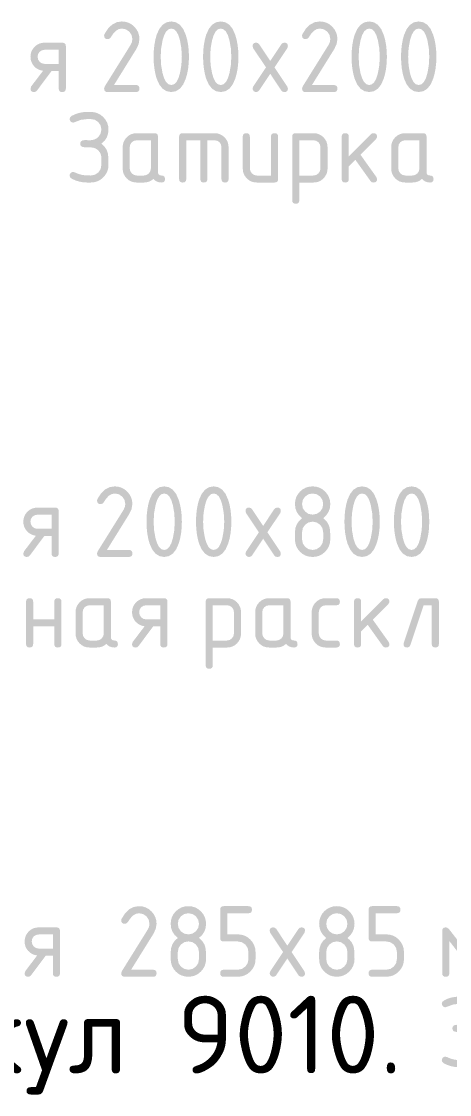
# Model space of a CAD drawing. Header units: millimetres. Extents: x -546 to 1681, y -650 to 1730.
# Drawn here: x 1055.04 to 1073.4, y 367.07 to 413.09 of the extents above; entities that cross this region are included whole.
import ezdxf

# ---------------------------------------------------------------- set-up
doc = ezdxf.new("R2010")
doc.units = ezdxf.units.MM

msp = doc.modelspace()

# ---------------------------------------------------------------- hatches: boundary and pattern name
h = msp.add_hatch(color=7)
h.dxf.hatch_style = 2
h.paths.add_polyline_path([(1059.345, 413.095), (1059.495, 413.081), (1059.635, 413.04), (1059.763, 412.972), (1059.878, 412.875), (1059.975, 412.758), (1060.046, 412.63), (1060.088, 412.489), (1060.102, 412.337), (1060.067, 412.12), (1059.962, 411.901), (1059.01, 410.368), (1059.95, 410.368), (1060.017, 410.359), (1060.064, 410.33), (1060.093, 410.283), (1060.102, 410.216), (1060.093, 410.15), (1060.064, 410.104), (1060.017, 410.077), (1059.95, 410.068), (1058.739, 410.068), (1058.672, 410.077), (1058.625, 410.104), (1058.596, 410.15), (1058.587, 410.216), (1058.612, 410.305), (1059.722, 412.087), (1059.779, 412.21), (1059.798, 412.337), (1059.765, 412.512), (1059.666, 412.659), (1059.52, 412.758), (1059.345, 412.79), (1059.217, 412.766), (1059.096, 412.695), (1058.981, 412.576), (1058.87, 412.409), (1058.816, 412.356), (1058.739, 412.337), (1058.672, 412.346), (1058.625, 412.375), (1058.596, 412.423), (1058.587, 412.489), (1058.599, 412.548), (1058.753, 412.787), (1058.927, 412.958), (1059.124, 413.061)])
h = msp.add_hatch(color=7)
h.paths.add_polyline_path([(1061.92, 411.579), (1061.9, 411.946), (1061.839, 412.29), (1061.771, 412.51), (1061.686, 412.666), (1061.585, 412.759), (1061.467, 412.79), (1061.35, 412.759), (1061.248, 412.665), (1061.163, 412.508), (1061.094, 412.286), (1061.033, 411.941), (1061.013, 411.579), (1061.033, 411.216), (1061.094, 410.872), (1061.162, 410.652), (1061.247, 410.495), (1061.348, 410.4), (1061.467, 410.368), (1061.585, 410.4), (1061.686, 410.495), (1061.771, 410.652), (1061.839, 410.872), (1061.9, 411.216)])
h.paths.add_polyline_path([(1062.225, 411.579), (1062.216, 411.318), (1062.19, 411.075), (1062.148, 410.85), (1062.089, 410.643), (1061.978, 410.391), (1061.837, 410.211), (1061.666, 410.104), (1061.467, 410.068), (1061.266, 410.104), (1061.095, 410.211), (1060.953, 410.391), (1060.84, 410.643), (1060.784, 410.85), (1060.743, 411.075), (1060.717, 411.318), (1060.709, 411.579), (1060.717, 411.843), (1060.743, 412.087), (1060.784, 412.313), (1060.84, 412.519), (1060.953, 412.772), (1061.095, 412.951), (1061.266, 413.059), (1061.467, 413.095), (1061.666, 413.059), (1061.837, 412.951), (1061.978, 412.772), (1062.089, 412.519), (1062.148, 412.311), (1062.19, 412.086), (1062.216, 411.842)])
h = msp.add_hatch(color=7)
h.paths.add_polyline_path([(1064.042, 411.579), (1064.022, 411.946), (1063.961, 412.29), (1063.893, 412.51), (1063.808, 412.666), (1063.707, 412.759), (1063.589, 412.79), (1063.472, 412.759), (1063.371, 412.665), (1063.285, 412.508), (1063.216, 412.286), (1063.155, 411.941), (1063.136, 411.579), (1063.155, 411.216), (1063.216, 410.872), (1063.284, 410.652), (1063.369, 410.495), (1063.47, 410.4), (1063.589, 410.368), (1063.707, 410.4), (1063.808, 410.495), (1063.893, 410.652), (1063.961, 410.872), (1064.022, 411.216)])
h.paths.add_polyline_path([(1064.347, 411.579), (1064.338, 411.318), (1064.312, 411.075), (1064.27, 410.85), (1064.211, 410.643), (1064.1, 410.391), (1063.959, 410.211), (1063.788, 410.104), (1063.589, 410.068), (1063.388, 410.104), (1063.217, 410.211), (1063.075, 410.391), (1062.962, 410.643), (1062.906, 410.85), (1062.865, 411.075), (1062.839, 411.318), (1062.831, 411.579), (1062.839, 411.843), (1062.865, 412.087), (1062.906, 412.313), (1062.962, 412.519), (1063.075, 412.772), (1063.217, 412.951), (1063.388, 413.059), (1063.589, 413.095), (1063.788, 413.059), (1063.959, 412.951), (1064.1, 412.772), (1064.211, 412.519), (1064.27, 412.311), (1064.312, 412.086), (1064.338, 411.842)])
h = msp.add_hatch(color=7)
h.dxf.hatch_style = 2
h.paths.add_polyline_path([(1067.833, 413.095), (1067.983, 413.081), (1068.123, 413.04), (1068.251, 412.972), (1068.366, 412.875), (1068.464, 412.758), (1068.534, 412.63), (1068.576, 412.489), (1068.591, 412.337), (1068.556, 412.12), (1068.451, 411.901), (1067.498, 410.368), (1068.438, 410.368), (1068.505, 410.359), (1068.553, 410.33), (1068.581, 410.283), (1068.591, 410.216), (1068.581, 410.15), (1068.553, 410.104), (1068.505, 410.077), (1068.438, 410.068), (1067.228, 410.068), (1067.161, 410.077), (1067.113, 410.104), (1067.084, 410.15), (1067.075, 410.216), (1067.1, 410.305), (1068.21, 412.087), (1068.267, 412.21), (1068.286, 412.337), (1068.254, 412.512), (1068.155, 412.659), (1068.008, 412.758), (1067.833, 412.79), (1067.706, 412.766), (1067.585, 412.695), (1067.469, 412.576), (1067.359, 412.409), (1067.304, 412.356), (1067.228, 412.337), (1067.161, 412.346), (1067.113, 412.375), (1067.084, 412.423), (1067.075, 412.489), (1067.088, 412.548), (1067.241, 412.787), (1067.416, 412.958), (1067.613, 413.061)])
h = msp.add_hatch(color=7)
h.paths.add_polyline_path([(1070.408, 411.579), (1070.388, 411.946), (1070.327, 412.29), (1070.259, 412.51), (1070.174, 412.666), (1070.073, 412.759), (1069.955, 412.79), (1069.838, 412.759), (1069.737, 412.665), (1069.651, 412.508), (1069.582, 412.286), (1069.521, 411.941), (1069.502, 411.579), (1069.521, 411.216), (1069.582, 410.872), (1069.651, 410.652), (1069.735, 410.495), (1069.837, 410.4), (1069.955, 410.368), (1070.073, 410.4), (1070.174, 410.495), (1070.259, 410.652), (1070.327, 410.872), (1070.388, 411.216)])
h.paths.add_polyline_path([(1070.713, 411.579), (1070.704, 411.318), (1070.678, 411.075), (1070.636, 410.85), (1070.577, 410.643), (1070.466, 410.391), (1070.325, 410.211), (1070.154, 410.104), (1069.955, 410.068), (1069.754, 410.104), (1069.583, 410.211), (1069.441, 410.391), (1069.328, 410.643), (1069.272, 410.85), (1069.231, 411.075), (1069.206, 411.318), (1069.197, 411.579), (1069.206, 411.843), (1069.231, 412.087), (1069.272, 412.313), (1069.328, 412.519), (1069.441, 412.772), (1069.583, 412.951), (1069.754, 413.059), (1069.955, 413.095), (1070.154, 413.059), (1070.325, 412.951), (1070.466, 412.772), (1070.577, 412.519), (1070.636, 412.311), (1070.678, 412.086), (1070.704, 411.842)])
h = msp.add_hatch(color=7)
h.paths.add_polyline_path([(1072.53, 411.579), (1072.51, 411.946), (1072.45, 412.29), (1072.381, 412.51), (1072.296, 412.666), (1072.195, 412.759), (1072.077, 412.79), (1071.96, 412.759), (1071.859, 412.665), (1071.773, 412.508), (1071.704, 412.286), (1071.643, 411.941), (1071.624, 411.579), (1071.643, 411.216), (1071.704, 410.872), (1071.773, 410.652), (1071.857, 410.495), (1071.959, 410.4), (1072.077, 410.368), (1072.195, 410.4), (1072.296, 410.495), (1072.381, 410.652), (1072.45, 410.872), (1072.51, 411.216)])
h.paths.add_polyline_path([(1072.835, 411.579), (1072.826, 411.318), (1072.8, 411.075), (1072.758, 410.85), (1072.699, 410.643), (1072.588, 410.391), (1072.447, 410.211), (1072.276, 410.104), (1072.077, 410.068), (1071.876, 410.104), (1071.705, 410.211), (1071.563, 410.391), (1071.45, 410.643), (1071.394, 410.85), (1071.353, 411.075), (1071.328, 411.318), (1071.319, 411.579), (1071.328, 411.843), (1071.353, 412.087), (1071.394, 412.313), (1071.45, 412.519), (1071.563, 412.772), (1071.705, 412.951), (1071.876, 413.059), (1072.077, 413.095), (1072.276, 413.059), (1072.447, 412.951), (1072.588, 412.772), (1072.699, 412.519), (1072.758, 412.311), (1072.8, 412.086), (1072.826, 411.842)])
h = msp.add_hatch(color=7)
h.paths.add_polyline_path([(1055.968, 410.978), (1055.857, 411.002), (1055.756, 411.043), (1055.664, 411.101), (1055.582, 411.177), (1055.516, 411.266), (1055.468, 411.362), (1055.439, 411.467), (1055.43, 411.579), (1055.441, 411.702), (1055.474, 411.814), (1055.53, 411.917), (1055.608, 412.011), (1055.699, 412.086), (1055.801, 412.141), (1055.913, 412.174), (1056.036, 412.185), (1056.793, 412.185), (1056.86, 412.175), (1056.907, 412.147), (1056.936, 412.101), (1056.946, 412.036), (1056.946, 410.216), (1056.936, 410.15), (1056.907, 410.104), (1056.86, 410.077), (1056.793, 410.068), (1056.726, 410.077), (1056.679, 410.104), (1056.65, 410.15), (1056.641, 410.216), (1056.641, 410.974), (1056.336, 410.974), (1055.705, 410.127), (1055.65, 410.082), (1055.582, 410.068), (1055.516, 410.077), (1055.468, 410.104), (1055.439, 410.15), (1055.43, 410.216), (1055.46, 410.309)])
h.paths.add_polyline_path([(1055.735, 411.579), (1055.757, 411.463), (1055.824, 411.363), (1055.922, 411.297), (1056.036, 411.275), (1056.641, 411.275), (1056.641, 411.88), (1056.036, 411.88), (1055.918, 411.858), (1055.819, 411.795), (1055.756, 411.697)])
h = msp.add_hatch(color=7)
h.dxf.hatch_style = 2
h.paths.add_polyline_path([(1065.893, 411.126), (1066.443, 410.301), (1066.469, 410.216), (1066.459, 410.15), (1066.431, 410.104), (1066.383, 410.077), (1066.316, 410.068), (1066.243, 410.084), (1066.189, 410.131), (1065.711, 410.851), (1065.232, 410.131), (1065.178, 410.084), (1065.105, 410.068), (1065.048, 410.078), (1065, 410.11), (1064.965, 410.16), (1064.953, 410.216), (1064.978, 410.301), (1065.529, 411.126), (1064.978, 411.948), (1064.953, 412.036), (1064.962, 412.101), (1064.991, 412.147), (1065.039, 412.175), (1065.105, 412.185), (1065.178, 412.169), (1065.232, 412.121), (1065.711, 411.401), (1066.189, 412.121), (1066.243, 412.169), (1066.316, 412.185), (1066.383, 412.176), (1066.431, 412.149), (1066.459, 412.103), (1066.469, 412.036), (1066.443, 411.948)])
h = msp.add_hatch(color=7)
h.dxf.hatch_style = 2
h.paths.add_polyline_path([(1057.865, 408.909), (1057.598, 408.877), (1057.328, 408.778), (1057.26, 408.757), (1057.202, 408.769), (1057.154, 408.803), (1057.12, 408.855), (1057.107, 408.909), (1057.13, 408.987), (1057.197, 409.045), (1057.348, 409.119), (1057.51, 409.172), (1057.683, 409.204), (1057.865, 409.214), (1058.017, 409.214), (1058.168, 409.201), (1058.306, 409.16), (1058.434, 409.091), (1058.551, 408.994), (1058.649, 408.877), (1058.719, 408.749), (1058.761, 408.609), (1058.775, 408.456), (1058.756, 408.278), (1058.699, 408.117), (1058.604, 407.975), (1058.47, 407.851), (1058.569, 407.764), (1058.648, 407.667), (1058.707, 407.561), (1058.746, 407.445), (1058.757, 407.368), (1058.767, 407.258), (1058.773, 407.116), (1058.775, 406.941), (1058.761, 406.791), (1058.719, 406.652), (1058.649, 406.524), (1058.551, 406.407), (1058.434, 406.311), (1058.306, 406.242), (1058.168, 406.201), (1058.017, 406.187), (1057.865, 406.187), (1057.685, 406.198), (1057.514, 406.229), (1057.351, 406.28), (1057.197, 406.353), (1057.13, 406.412), (1057.107, 406.488), (1057.12, 406.548), (1057.154, 406.598), (1057.202, 406.63), (1057.26, 406.64), (1057.328, 406.623), (1057.503, 406.55), (1057.662, 406.509), (1057.808, 406.494), (1058.017, 406.488), (1058.193, 406.522), (1058.339, 406.619), (1058.438, 406.766), (1058.47, 406.941), (1058.47, 407.246), (1058.455, 407.363), (1058.411, 407.47), (1058.333, 407.57), (1058.231, 407.642), (1058.106, 407.685), (1057.958, 407.699), (1057.865, 407.699), (1057.78, 407.699), (1057.673, 407.709), (1057.607, 407.741), (1057.573, 407.791), (1057.56, 407.851), (1057.573, 407.911), (1057.607, 407.961), (1057.67, 407.996), (1057.772, 408.008), (1057.861, 408.004), (1057.963, 407.999), (1058.076, 408.008), (1058.176, 408.034), (1058.262, 408.076), (1058.335, 408.135), (1058.436, 408.283), (1058.47, 408.456), (1058.438, 408.632), (1058.339, 408.778), (1058.191, 408.877), (1058.017, 408.909)])
h = msp.add_hatch(color=7)
h.paths.add_polyline_path([(1060.593, 407.999), (1059.987, 407.999), (1059.87, 407.977), (1059.771, 407.914), (1059.708, 407.816), (1059.686, 407.699), (1059.686, 406.793), (1059.709, 406.677), (1059.776, 406.577), (1059.873, 406.51), (1059.987, 406.488), (1060.292, 406.488), (1060.407, 406.51), (1060.503, 406.577), (1060.57, 406.675), (1060.593, 406.793)])
h.paths.add_polyline_path([(1061.198, 406.336), (1061.188, 406.269), (1061.16, 406.223), (1061.114, 406.196), (1061.05, 406.187), (1060.947, 406.197), (1060.855, 406.226), (1060.774, 406.275), (1060.702, 406.344), (1060.613, 406.275), (1060.514, 406.226), (1060.408, 406.197), (1060.292, 406.187), (1059.987, 406.187), (1059.865, 406.198), (1059.753, 406.23), (1059.651, 406.284), (1059.56, 406.361), (1059.482, 406.454), (1059.426, 406.556), (1059.393, 406.669), (1059.382, 406.793), (1059.382, 407.699), (1059.393, 407.821), (1059.426, 407.934), (1059.482, 408.037), (1059.56, 408.13), (1059.651, 408.206), (1059.753, 408.26), (1059.865, 408.293), (1059.987, 408.304), (1060.745, 408.304), (1060.812, 408.295), (1060.859, 408.267), (1060.888, 408.22), (1060.897, 408.156), (1060.897, 406.64), (1060.907, 406.574), (1060.935, 406.526), (1060.983, 406.497), (1061.05, 406.488), (1061.114, 406.478), (1061.16, 406.45), (1061.188, 406.402)])
h = msp.add_hatch(color=7)
h.dxf.hatch_style = 2
h.paths.add_polyline_path([(1061.957, 408.304), (1063.32, 408.304), (1063.441, 408.293), (1063.552, 408.26), (1063.654, 408.206), (1063.747, 408.13), (1063.825, 408.037), (1063.88, 407.934), (1063.914, 407.821), (1063.925, 407.699), (1063.925, 406.336), (1063.916, 406.269), (1063.887, 406.223), (1063.839, 406.196), (1063.772, 406.187), (1063.706, 406.196), (1063.658, 406.223), (1063.63, 406.269), (1063.62, 406.336), (1063.62, 407.699), (1063.598, 407.816), (1063.535, 407.914), (1063.437, 407.979), (1063.32, 407.999), (1063.015, 407.999), (1063.015, 406.336), (1063.005, 406.269), (1062.977, 406.223), (1062.929, 406.196), (1062.862, 406.187), (1062.798, 406.196), (1062.752, 406.223), (1062.724, 406.269), (1062.714, 406.336), (1062.714, 407.999), (1062.109, 407.999), (1062.109, 406.336), (1062.099, 406.269), (1062.071, 406.223), (1062.023, 406.196), (1061.957, 406.187), (1061.89, 406.196), (1061.842, 406.223), (1061.814, 406.269), (1061.804, 406.336), (1061.804, 408.156), (1061.814, 408.22), (1061.842, 408.267), (1061.89, 408.295)])
h = msp.add_hatch(color=7)
h.dxf.hatch_style = 2
h.paths.add_polyline_path([(1066.047, 408.156), (1066.047, 406.336), (1066.038, 406.269), (1066.009, 406.223), (1065.961, 406.196), (1065.895, 406.187), (1065.137, 406.187), (1065.015, 406.198), (1064.902, 406.23), (1064.801, 406.284), (1064.709, 406.361), (1064.632, 406.454), (1064.576, 406.556), (1064.543, 406.669), (1064.531, 406.793), (1064.531, 408.156), (1064.541, 408.22), (1064.57, 408.267), (1064.617, 408.295), (1064.684, 408.304), (1064.751, 408.295), (1064.798, 408.267), (1064.827, 408.22), (1064.836, 408.156), (1064.836, 406.793), (1064.859, 406.677), (1064.926, 406.577), (1065.023, 406.51), (1065.137, 406.488), (1065.742, 406.488), (1065.742, 408.156), (1065.752, 408.22), (1065.78, 408.267), (1065.828, 408.295), (1065.895, 408.304), (1065.961, 408.295), (1066.009, 408.267), (1066.038, 408.22)])
h = msp.add_hatch(color=7)
h.paths.add_polyline_path([(1066.653, 408.156), (1066.663, 408.22), (1066.691, 408.267), (1066.739, 408.295), (1066.806, 408.304), (1067.563, 408.304), (1067.686, 408.293), (1067.798, 408.26), (1067.9, 408.206), (1067.991, 408.13), (1068.069, 408.037), (1068.124, 407.934), (1068.158, 407.821), (1068.169, 407.699), (1068.169, 406.793), (1068.158, 406.67), (1068.124, 406.558), (1068.069, 406.455), (1067.991, 406.361), (1067.9, 406.284), (1067.798, 406.23), (1067.686, 406.198), (1067.563, 406.187), (1066.958, 406.187), (1066.958, 405.426), (1066.948, 405.361), (1066.92, 405.315), (1066.872, 405.287), (1066.806, 405.277), (1066.739, 405.287), (1066.691, 405.315), (1066.663, 405.361), (1066.653, 405.426)])
h.paths.add_polyline_path([(1066.958, 407.999), (1066.958, 406.488), (1067.563, 406.488), (1067.679, 406.51), (1067.775, 406.577), (1067.842, 406.675), (1067.864, 406.793), (1067.864, 407.699), (1067.842, 407.816), (1067.779, 407.914), (1067.681, 407.979), (1067.563, 407.999)])
h = msp.add_hatch(color=7)
h.dxf.hatch_style = 2
h.paths.add_polyline_path([(1069.08, 407.309), (1070.032, 408.262), (1070.079, 408.294), (1070.138, 408.304), (1070.205, 408.295), (1070.253, 408.267), (1070.281, 408.22), (1070.291, 408.156), (1070.279, 408.098), (1070.244, 408.05), (1069.579, 407.381), (1070.261, 406.424), (1070.291, 406.336), (1070.281, 406.269), (1070.253, 406.223), (1070.205, 406.196), (1070.138, 406.187), (1070.065, 406.203), (1070.011, 406.251), (1069.359, 407.165), (1069.08, 406.882), (1069.08, 406.336), (1069.07, 406.269), (1069.042, 406.223), (1068.994, 406.196), (1068.928, 406.187), (1068.861, 406.196), (1068.813, 406.223), (1068.784, 406.269), (1068.775, 406.336), (1068.775, 408.156), (1068.784, 408.22), (1068.813, 408.267), (1068.861, 408.295), (1068.928, 408.304), (1068.994, 408.295), (1069.042, 408.267), (1069.07, 408.22), (1069.08, 408.156)])
h = msp.add_hatch(color=7)
h.paths.add_polyline_path([(1072.108, 407.999), (1071.502, 407.999), (1071.385, 407.977), (1071.286, 407.914), (1071.223, 407.816), (1071.202, 407.699), (1071.202, 406.793), (1071.224, 406.677), (1071.291, 406.577), (1071.389, 406.51), (1071.502, 406.488), (1071.807, 406.488), (1071.922, 406.51), (1072.018, 406.577), (1072.085, 406.675), (1072.108, 406.793)])
h.paths.add_polyline_path([(1072.713, 406.336), (1072.703, 406.269), (1072.675, 406.223), (1072.629, 406.196), (1072.565, 406.187), (1072.462, 406.197), (1072.371, 406.226), (1072.289, 406.275), (1072.217, 406.344), (1072.128, 406.275), (1072.03, 406.226), (1071.923, 406.197), (1071.807, 406.187), (1071.502, 406.187), (1071.38, 406.198), (1071.268, 406.23), (1071.166, 406.284), (1071.075, 406.361), (1070.997, 406.454), (1070.941, 406.556), (1070.908, 406.669), (1070.897, 406.793), (1070.897, 407.699), (1070.908, 407.821), (1070.941, 407.934), (1070.997, 408.037), (1071.075, 408.13), (1071.166, 408.206), (1071.268, 408.26), (1071.38, 408.293), (1071.502, 408.304), (1072.26, 408.304), (1072.327, 408.295), (1072.374, 408.267), (1072.403, 408.22), (1072.413, 408.156), (1072.413, 406.64), (1072.422, 406.574), (1072.451, 406.526), (1072.498, 406.497), (1072.565, 406.488), (1072.629, 406.478), (1072.675, 406.45), (1072.703, 406.402)])
h = msp.add_hatch(color=7)
h.dxf.hatch_style = 2
h.paths.add_polyline_path([(1059.041, 393.156), (1059.192, 393.142), (1059.332, 393.101), (1059.46, 393.033), (1059.575, 392.936), (1059.672, 392.819), (1059.743, 392.69), (1059.785, 392.55), (1059.799, 392.398), (1059.764, 392.181), (1059.659, 391.962), (1058.707, 390.429), (1059.647, 390.429), (1059.714, 390.42), (1059.761, 390.391), (1059.79, 390.344), (1059.799, 390.277), (1059.79, 390.211), (1059.761, 390.165), (1059.714, 390.138), (1059.647, 390.129), (1058.436, 390.129), (1058.369, 390.138), (1058.322, 390.165), (1058.293, 390.211), (1058.284, 390.277), (1058.309, 390.366), (1059.419, 392.148), (1059.476, 392.271), (1059.495, 392.398), (1059.462, 392.573), (1059.363, 392.72), (1059.216, 392.819), (1059.041, 392.851), (1058.914, 392.827), (1058.793, 392.756), (1058.678, 392.637), (1058.567, 392.47), (1058.513, 392.416), (1058.436, 392.398), (1058.369, 392.407), (1058.322, 392.436), (1058.293, 392.484), (1058.284, 392.55), (1058.296, 392.609), (1058.45, 392.848), (1058.624, 393.019), (1058.821, 393.122)])
h = msp.add_hatch(color=7)
h.paths.add_polyline_path([(1061.616, 391.64), (1061.597, 392.007), (1061.536, 392.351), (1061.467, 392.571), (1061.383, 392.727), (1061.281, 392.82), (1061.163, 392.851), (1061.046, 392.82), (1060.945, 392.726), (1060.859, 392.569), (1060.791, 392.347), (1060.73, 392.002), (1060.71, 391.64), (1060.73, 391.277), (1060.791, 390.933), (1060.859, 390.713), (1060.944, 390.556), (1061.045, 390.461), (1061.163, 390.429), (1061.281, 390.461), (1061.383, 390.556), (1061.467, 390.713), (1061.536, 390.933), (1061.597, 391.277)])
h.paths.add_polyline_path([(1061.921, 391.64), (1061.912, 391.379), (1061.887, 391.136), (1061.844, 390.911), (1061.785, 390.704), (1061.675, 390.452), (1061.533, 390.272), (1061.362, 390.165), (1061.163, 390.129), (1060.962, 390.165), (1060.791, 390.272), (1060.649, 390.452), (1060.536, 390.704), (1060.48, 390.911), (1060.439, 391.136), (1060.414, 391.379), (1060.405, 391.64), (1060.414, 391.904), (1060.439, 392.148), (1060.48, 392.374), (1060.536, 392.58), (1060.649, 392.833), (1060.791, 393.012), (1060.962, 393.12), (1061.163, 393.156), (1061.362, 393.12), (1061.533, 393.012), (1061.675, 392.833), (1061.785, 392.58), (1061.844, 392.372), (1061.887, 392.147), (1061.912, 391.903)])
h = msp.add_hatch(color=7)
h.paths.add_polyline_path([(1063.738, 391.64), (1063.718, 392.007), (1063.657, 392.351), (1063.589, 392.571), (1063.504, 392.727), (1063.403, 392.82), (1063.285, 392.851), (1063.168, 392.82), (1063.067, 392.726), (1062.981, 392.569), (1062.912, 392.347), (1062.851, 392.002), (1062.832, 391.64), (1062.851, 391.277), (1062.912, 390.933), (1062.981, 390.713), (1063.065, 390.556), (1063.167, 390.461), (1063.285, 390.429), (1063.403, 390.461), (1063.504, 390.556), (1063.589, 390.713), (1063.657, 390.933), (1063.718, 391.277)])
h.paths.add_polyline_path([(1064.043, 391.64), (1064.034, 391.379), (1064.008, 391.136), (1063.966, 390.911), (1063.907, 390.704), (1063.796, 390.452), (1063.655, 390.272), (1063.484, 390.165), (1063.285, 390.129), (1063.084, 390.165), (1062.913, 390.272), (1062.771, 390.452), (1062.658, 390.704), (1062.602, 390.911), (1062.561, 391.136), (1062.536, 391.379), (1062.527, 391.64), (1062.536, 391.904), (1062.561, 392.148), (1062.602, 392.374), (1062.658, 392.58), (1062.771, 392.833), (1062.913, 393.012), (1063.084, 393.12), (1063.285, 393.156), (1063.484, 393.12), (1063.655, 393.012), (1063.796, 392.833), (1063.907, 392.58), (1063.966, 392.372), (1064.008, 392.147), (1064.034, 391.903)])
h = msp.add_hatch(color=7)
h.paths.add_polyline_path([(1067.528, 390.429), (1067.703, 390.464), (1067.85, 390.565), (1067.949, 390.71), (1067.981, 390.887), (1067.981, 391.187), (1067.949, 391.362), (1067.85, 391.509), (1067.703, 391.61), (1067.528, 391.644), (1067.353, 391.61), (1067.206, 391.509), (1067.107, 391.364), (1067.075, 391.187), (1067.075, 390.887), (1067.107, 390.71), (1067.206, 390.565), (1067.353, 390.464)])
h.paths.add_polyline_path([(1067.528, 390.129), (1067.376, 390.143), (1067.235, 390.183), (1067.107, 390.252), (1066.991, 390.349), (1066.894, 390.466), (1066.825, 390.594), (1066.784, 390.732), (1066.77, 390.882), (1066.77, 391.187), (1066.789, 391.366), (1066.847, 391.526), (1066.942, 391.669), (1067.075, 391.792), (1066.942, 391.916), (1066.847, 392.059), (1066.789, 392.219), (1066.77, 392.398), (1066.784, 392.55), (1066.825, 392.69), (1066.894, 392.819), (1066.991, 392.936), (1067.107, 393.033), (1067.235, 393.101), (1067.376, 393.142), (1067.528, 393.156), (1067.679, 393.142), (1067.819, 393.101), (1067.947, 393.033), (1068.062, 392.936), (1068.159, 392.819), (1068.229, 392.69), (1068.272, 392.55), (1068.286, 392.398), (1068.267, 392.219), (1068.21, 392.059), (1068.114, 391.916), (1067.981, 391.792), (1068.081, 391.705), (1068.16, 391.609), (1068.218, 391.502), (1068.256, 391.386), (1068.27, 391.309), (1068.279, 391.199), (1068.284, 391.057), (1068.286, 390.882), (1068.272, 390.732), (1068.229, 390.594), (1068.159, 390.466), (1068.062, 390.349), (1067.947, 390.252), (1067.819, 390.183), (1067.679, 390.143)])
h.paths.add_polyline_path([(1067.528, 391.945), (1067.703, 391.977), (1067.85, 392.076), (1067.949, 392.223), (1067.981, 392.398), (1067.949, 392.573), (1067.85, 392.72), (1067.703, 392.819), (1067.528, 392.851), (1067.353, 392.819), (1067.206, 392.72), (1067.107, 392.573), (1067.075, 392.398), (1067.107, 392.223), (1067.206, 392.076), (1067.353, 391.977)])
h = msp.add_hatch(color=7)
h.paths.add_polyline_path([(1070.103, 391.64), (1070.083, 392.007), (1070.022, 392.351), (1069.954, 392.571), (1069.869, 392.727), (1069.768, 392.82), (1069.65, 392.851), (1069.533, 392.82), (1069.432, 392.726), (1069.346, 392.569), (1069.277, 392.347), (1069.216, 392.002), (1069.197, 391.64), (1069.216, 391.277), (1069.277, 390.933), (1069.346, 390.713), (1069.43, 390.556), (1069.532, 390.461), (1069.65, 390.429), (1069.768, 390.461), (1069.869, 390.556), (1069.954, 390.713), (1070.022, 390.933), (1070.083, 391.277)])
h.paths.add_polyline_path([(1070.408, 391.64), (1070.399, 391.379), (1070.373, 391.136), (1070.331, 390.911), (1070.272, 390.704), (1070.161, 390.452), (1070.02, 390.272), (1069.849, 390.165), (1069.65, 390.129), (1069.449, 390.165), (1069.278, 390.272), (1069.136, 390.452), (1069.023, 390.704), (1068.967, 390.911), (1068.926, 391.136), (1068.901, 391.379), (1068.892, 391.64), (1068.901, 391.904), (1068.926, 392.148), (1068.967, 392.374), (1069.023, 392.58), (1069.136, 392.833), (1069.278, 393.012), (1069.449, 393.12), (1069.65, 393.156), (1069.849, 393.12), (1070.02, 393.012), (1070.161, 392.833), (1070.272, 392.58), (1070.331, 392.372), (1070.373, 392.147), (1070.399, 391.903)])
h = msp.add_hatch(color=7)
h.paths.add_polyline_path([(1072.225, 391.64), (1072.205, 392.007), (1072.144, 392.351), (1072.076, 392.571), (1071.991, 392.727), (1071.89, 392.82), (1071.772, 392.851), (1071.655, 392.82), (1071.553, 392.726), (1071.468, 392.569), (1071.399, 392.347), (1071.338, 392.002), (1071.318, 391.64), (1071.338, 391.277), (1071.399, 390.933), (1071.467, 390.713), (1071.552, 390.556), (1071.653, 390.461), (1071.772, 390.429), (1071.89, 390.461), (1071.991, 390.556), (1072.076, 390.713), (1072.144, 390.933), (1072.205, 391.277)])
h.paths.add_polyline_path([(1072.529, 391.64), (1072.521, 391.379), (1072.495, 391.136), (1072.452, 390.911), (1072.394, 390.704), (1072.283, 390.452), (1072.142, 390.272), (1071.971, 390.165), (1071.772, 390.129), (1071.571, 390.165), (1071.399, 390.272), (1071.258, 390.452), (1071.145, 390.704), (1071.089, 390.911), (1071.048, 391.136), (1071.022, 391.379), (1071.014, 391.64), (1071.022, 391.904), (1071.048, 392.148), (1071.089, 392.374), (1071.145, 392.58), (1071.258, 392.833), (1071.399, 393.012), (1071.571, 393.12), (1071.772, 393.156), (1071.971, 393.12), (1072.142, 393.012), (1072.283, 392.833), (1072.394, 392.58), (1072.452, 392.372), (1072.495, 392.147), (1072.521, 391.903)])
h = msp.add_hatch(color=7)
h.paths.add_polyline_path([(1055.66, 391.039), (1055.55, 391.063), (1055.449, 391.104), (1055.357, 391.162), (1055.275, 391.238), (1055.208, 391.327), (1055.161, 391.423), (1055.132, 391.528), (1055.122, 391.64), (1055.134, 391.763), (1055.167, 391.875), (1055.223, 391.978), (1055.3, 392.072), (1055.392, 392.147), (1055.493, 392.202), (1055.606, 392.234), (1055.728, 392.246), (1056.486, 392.246), (1056.552, 392.236), (1056.6, 392.208), (1056.629, 392.162), (1056.638, 392.097), (1056.638, 390.277), (1056.629, 390.211), (1056.6, 390.165), (1056.552, 390.138), (1056.486, 390.129), (1056.419, 390.138), (1056.371, 390.165), (1056.343, 390.211), (1056.333, 390.277), (1056.333, 391.035), (1056.029, 391.035), (1055.397, 390.188), (1055.343, 390.143), (1055.275, 390.129), (1055.208, 390.138), (1055.161, 390.165), (1055.132, 390.211), (1055.122, 390.277), (1055.152, 390.37)])
h.paths.add_polyline_path([(1055.427, 391.64), (1055.45, 391.524), (1055.517, 391.424), (1055.614, 391.358), (1055.728, 391.336), (1056.333, 391.336), (1056.333, 391.941), (1055.728, 391.941), (1055.61, 391.919), (1055.512, 391.856), (1055.449, 391.758)])
h = msp.add_hatch(color=7)
h.dxf.hatch_style = 2
h.paths.add_polyline_path([(1065.588, 391.187), (1066.139, 390.362), (1066.164, 390.277), (1066.155, 390.211), (1066.126, 390.165), (1066.079, 390.138), (1066.012, 390.129), (1065.939, 390.145), (1065.885, 390.192), (1065.407, 390.912), (1064.928, 390.192), (1064.874, 390.145), (1064.801, 390.129), (1064.744, 390.139), (1064.695, 390.171), (1064.661, 390.221), (1064.649, 390.277), (1064.674, 390.362), (1065.225, 391.187), (1064.674, 392.009), (1064.649, 392.097), (1064.658, 392.162), (1064.687, 392.208), (1064.734, 392.236), (1064.801, 392.246), (1064.874, 392.23), (1064.928, 392.182), (1065.407, 391.462), (1065.885, 392.182), (1065.939, 392.23), (1066.012, 392.246), (1066.079, 392.237), (1066.126, 392.21), (1066.155, 392.163), (1066.164, 392.097), (1066.139, 392.009)])
h = msp.add_hatch(color=7)
h.dxf.hatch_style = 2
h.paths.add_polyline_path([(1055.545, 387.151), (1055.545, 386.393), (1055.536, 386.327), (1055.507, 386.281), (1055.46, 386.254), (1055.393, 386.245), (1055.326, 386.254), (1055.279, 386.281), (1055.25, 386.327), (1055.241, 386.393), (1055.241, 388.213), (1055.25, 388.278), (1055.279, 388.324), (1055.326, 388.352), (1055.393, 388.361), (1055.46, 388.352), (1055.507, 388.324), (1055.536, 388.278), (1055.545, 388.213), (1055.545, 387.455), (1056.452, 387.455), (1056.452, 388.213), (1056.461, 388.278), (1056.49, 388.324), (1056.537, 388.352), (1056.604, 388.361), (1056.671, 388.352), (1056.718, 388.324), (1056.747, 388.278), (1056.756, 388.213), (1056.756, 386.393), (1056.747, 386.327), (1056.718, 386.281), (1056.671, 386.254), (1056.604, 386.245), (1056.537, 386.254), (1056.49, 386.281), (1056.461, 386.327), (1056.452, 386.393), (1056.452, 387.151)])
h = msp.add_hatch(color=7)
h.paths.add_polyline_path([(1058.573, 388.057), (1057.968, 388.057), (1057.85, 388.035), (1057.752, 387.972), (1057.689, 387.874), (1057.667, 387.756), (1057.667, 386.85), (1057.69, 386.734), (1057.757, 386.635), (1057.854, 386.568), (1057.968, 386.545), (1058.272, 386.545), (1058.388, 386.568), (1058.484, 386.635), (1058.551, 386.733), (1058.573, 386.85)])
h.paths.add_polyline_path([(1059.179, 386.393), (1059.169, 386.327), (1059.141, 386.281), (1059.095, 386.254), (1059.03, 386.245), (1058.928, 386.254), (1058.836, 386.283), (1058.755, 386.332), (1058.683, 386.401), (1058.593, 386.332), (1058.495, 386.283), (1058.389, 386.254), (1058.272, 386.245), (1057.968, 386.245), (1057.846, 386.255), (1057.733, 386.287), (1057.632, 386.341), (1057.54, 386.418), (1057.463, 386.511), (1057.407, 386.614), (1057.374, 386.726), (1057.362, 386.85), (1057.362, 387.756), (1057.374, 387.878), (1057.407, 387.991), (1057.463, 388.094), (1057.54, 388.188), (1057.632, 388.263), (1057.733, 388.317), (1057.846, 388.35), (1057.968, 388.361), (1058.726, 388.361), (1058.792, 388.352), (1058.84, 388.324), (1058.869, 388.278), (1058.878, 388.213), (1058.878, 386.698), (1058.888, 386.631), (1058.916, 386.583), (1058.964, 386.555), (1059.03, 386.545), (1059.095, 386.536), (1059.141, 386.507), (1059.169, 386.46)])
h = msp.add_hatch(color=7)
h.paths.add_polyline_path([(1060.323, 387.155), (1060.213, 387.179), (1060.111, 387.22), (1060.019, 387.278), (1059.938, 387.354), (1059.871, 387.443), (1059.823, 387.539), (1059.794, 387.643), (1059.785, 387.756), (1059.796, 387.878), (1059.83, 387.991), (1059.885, 388.094), (1059.963, 388.188), (1060.054, 388.263), (1060.156, 388.317), (1060.268, 388.35), (1060.391, 388.361), (1061.148, 388.361), (1061.215, 388.352), (1061.263, 388.324), (1061.291, 388.278), (1061.301, 388.213), (1061.301, 386.393), (1061.291, 386.327), (1061.263, 386.281), (1061.215, 386.254), (1061.148, 386.245), (1061.082, 386.254), (1061.034, 386.281), (1061.005, 386.327), (1060.996, 386.393), (1060.996, 387.151), (1060.691, 387.151), (1060.06, 386.304), (1060.005, 386.259), (1059.938, 386.245), (1059.871, 386.254), (1059.823, 386.281), (1059.794, 386.327), (1059.785, 386.393), (1059.815, 386.486)])
h.paths.add_polyline_path([(1060.09, 387.756), (1060.112, 387.64), (1060.179, 387.54), (1060.277, 387.474), (1060.391, 387.451), (1060.996, 387.451), (1060.996, 388.057), (1060.391, 388.057), (1060.273, 388.035), (1060.175, 387.972), (1060.112, 387.874)])
h = msp.add_hatch(color=7)
h.paths.add_polyline_path([(1062.943, 388.213), (1062.952, 388.278), (1062.981, 388.324), (1063.029, 388.352), (1063.096, 388.361), (1063.853, 388.361), (1063.975, 388.35), (1064.088, 388.317), (1064.19, 388.263), (1064.281, 388.188), (1064.359, 388.094), (1064.414, 387.991), (1064.448, 387.878), (1064.459, 387.756), (1064.459, 386.85), (1064.448, 386.728), (1064.414, 386.615), (1064.359, 386.512), (1064.281, 386.418), (1064.19, 386.341), (1064.088, 386.287), (1063.975, 386.255), (1063.853, 386.245), (1063.248, 386.245), (1063.248, 385.483), (1063.238, 385.419), (1063.21, 385.372), (1063.162, 385.344), (1063.096, 385.335), (1063.029, 385.344), (1062.981, 385.372), (1062.952, 385.419), (1062.943, 385.483)])
h.paths.add_polyline_path([(1063.248, 388.057), (1063.248, 386.545), (1063.853, 386.545), (1063.969, 386.568), (1064.065, 386.635), (1064.132, 386.733), (1064.154, 386.85), (1064.154, 387.756), (1064.132, 387.874), (1064.069, 387.972), (1063.971, 388.037), (1063.853, 388.057)])
h = msp.add_hatch(color=7)
h.paths.add_polyline_path([(1066.276, 388.057), (1065.671, 388.057), (1065.553, 388.035), (1065.454, 387.972), (1065.391, 387.874), (1065.37, 387.756), (1065.37, 386.85), (1065.392, 386.734), (1065.459, 386.635), (1065.557, 386.568), (1065.671, 386.545), (1065.975, 386.545), (1066.09, 386.568), (1066.186, 386.635), (1066.253, 386.733), (1066.276, 386.85)])
h.paths.add_polyline_path([(1066.881, 386.393), (1066.872, 386.327), (1066.843, 386.281), (1066.797, 386.254), (1066.733, 386.245), (1066.63, 386.254), (1066.539, 386.283), (1066.457, 386.332), (1066.385, 386.401), (1066.296, 386.332), (1066.198, 386.283), (1066.091, 386.254), (1065.975, 386.245), (1065.671, 386.245), (1065.548, 386.255), (1065.436, 386.287), (1065.334, 386.341), (1065.243, 386.418), (1065.165, 386.511), (1065.109, 386.614), (1065.076, 386.726), (1065.065, 386.85), (1065.065, 387.756), (1065.076, 387.878), (1065.109, 387.991), (1065.165, 388.094), (1065.243, 388.188), (1065.334, 388.263), (1065.436, 388.317), (1065.548, 388.35), (1065.671, 388.361), (1066.428, 388.361), (1066.495, 388.352), (1066.542, 388.324), (1066.571, 388.278), (1066.581, 388.213), (1066.581, 386.698), (1066.59, 386.631), (1066.619, 386.583), (1066.666, 386.555), (1066.733, 386.545), (1066.797, 386.536), (1066.843, 386.507), (1066.872, 386.46)])
h = msp.add_hatch(color=7)
h.dxf.hatch_style = 2
h.paths.add_polyline_path([(1067.792, 387.756), (1067.792, 386.85), (1067.814, 386.734), (1067.881, 386.635), (1067.979, 386.568), (1068.093, 386.545), (1068.546, 386.545), (1068.612, 386.536), (1068.66, 386.507), (1068.689, 386.46), (1068.698, 386.393), (1068.689, 386.327), (1068.66, 386.281), (1068.612, 386.254), (1068.546, 386.245), (1068.093, 386.245), (1067.971, 386.255), (1067.858, 386.287), (1067.756, 386.341), (1067.665, 386.418), (1067.588, 386.511), (1067.532, 386.614), (1067.498, 386.726), (1067.487, 386.85), (1067.487, 387.756), (1067.498, 387.878), (1067.532, 387.991), (1067.588, 388.094), (1067.665, 388.188), (1067.756, 388.263), (1067.858, 388.317), (1067.971, 388.35), (1068.093, 388.361), (1068.546, 388.361), (1068.612, 388.352), (1068.66, 388.323), (1068.689, 388.276), (1068.698, 388.209), (1068.689, 388.142), (1068.66, 388.095), (1068.612, 388.066), (1068.546, 388.057), (1068.093, 388.057), (1067.975, 388.035), (1067.877, 387.972), (1067.814, 387.874)])
h = msp.add_hatch(color=7)
h.dxf.hatch_style = 2
h.paths.add_polyline_path([(1069.609, 387.367), (1070.561, 388.319), (1070.608, 388.351), (1070.667, 388.361), (1070.734, 388.352), (1070.782, 388.324), (1070.81, 388.278), (1070.82, 388.213), (1070.808, 388.156), (1070.773, 388.107), (1070.108, 387.439), (1070.79, 386.482), (1070.82, 386.393), (1070.81, 386.327), (1070.782, 386.281), (1070.734, 386.254), (1070.667, 386.245), (1070.594, 386.261), (1070.541, 386.308), (1069.888, 387.223), (1069.609, 386.939), (1069.609, 386.393), (1069.599, 386.327), (1069.571, 386.281), (1069.523, 386.254), (1069.457, 386.245), (1069.39, 386.254), (1069.342, 386.281), (1069.314, 386.327), (1069.304, 386.393), (1069.304, 388.213), (1069.314, 388.278), (1069.342, 388.324), (1069.39, 388.352), (1069.457, 388.361), (1069.523, 388.352), (1069.571, 388.324), (1069.599, 388.278), (1069.609, 388.213)])
h = msp.add_hatch(color=7)
h.dxf.hatch_style = 2
h.paths.add_polyline_path([(1072.184, 388.361), (1072.789, 388.361), (1072.856, 388.352), (1072.904, 388.324), (1072.932, 388.278), (1072.942, 388.213), (1072.942, 386.393), (1072.932, 386.327), (1072.904, 386.281), (1072.856, 386.254), (1072.789, 386.245), (1072.723, 386.254), (1072.675, 386.281), (1072.647, 386.327), (1072.637, 386.393), (1072.637, 388.057), (1072.29, 388.057), (1071.718, 386.346), (1071.667, 386.27), (1071.579, 386.245), (1071.512, 386.254), (1071.464, 386.283), (1071.436, 386.33), (1071.426, 386.397), (1071.435, 386.444), (1072.032, 388.239), (1072.092, 388.332)])
h = msp.add_hatch(color=7)
h.dxf.hatch_style = 2
h.paths.add_polyline_path([(1060.079, 375.153), (1060.23, 375.14), (1060.37, 375.099), (1060.498, 375.03), (1060.613, 374.933), (1060.71, 374.817), (1060.78, 374.688), (1060.823, 374.548), (1060.837, 374.395), (1060.802, 374.179), (1060.697, 373.959), (1059.745, 372.427), (1060.684, 372.427), (1060.751, 372.418), (1060.799, 372.389), (1060.827, 372.341), (1060.837, 372.275), (1060.827, 372.209), (1060.799, 372.163), (1060.751, 372.135), (1060.684, 372.127), (1059.474, 372.127), (1059.407, 372.135), (1059.359, 372.163), (1059.331, 372.209), (1059.321, 372.275), (1059.347, 372.364), (1060.456, 374.146), (1060.513, 374.269), (1060.532, 374.395), (1060.5, 374.571), (1060.401, 374.717), (1060.254, 374.816), (1060.079, 374.849), (1059.952, 374.825), (1059.831, 374.753), (1059.715, 374.634), (1059.605, 374.468), (1059.55, 374.414), (1059.474, 374.395), (1059.407, 374.405), (1059.359, 374.434), (1059.331, 374.481), (1059.321, 374.548), (1059.334, 374.607), (1059.487, 374.846), (1059.662, 375.017), (1059.859, 375.119)])
h = msp.add_hatch(color=7)
h.paths.add_polyline_path([(1062.201, 372.427), (1062.376, 372.462), (1062.523, 372.563), (1062.622, 372.708), (1062.654, 372.885), (1062.654, 373.185), (1062.622, 373.36), (1062.523, 373.507), (1062.376, 373.608), (1062.201, 373.642), (1062.026, 373.608), (1061.879, 373.507), (1061.78, 373.362), (1061.748, 373.185), (1061.748, 372.885), (1061.78, 372.708), (1061.879, 372.563), (1062.026, 372.462)])
h.paths.add_polyline_path([(1062.201, 372.127), (1062.048, 372.14), (1061.908, 372.181), (1061.78, 372.25), (1061.663, 372.347), (1061.566, 372.463), (1061.497, 372.591), (1061.456, 372.73), (1061.443, 372.88), (1061.443, 373.185), (1061.462, 373.363), (1061.519, 373.524), (1061.614, 373.667), (1061.748, 373.79), (1061.614, 373.914), (1061.519, 374.056), (1061.462, 374.217), (1061.443, 374.395), (1061.456, 374.548), (1061.497, 374.688), (1061.566, 374.817), (1061.663, 374.933), (1061.78, 375.03), (1061.908, 375.099), (1062.048, 375.14), (1062.201, 375.153), (1062.351, 375.14), (1062.491, 375.099), (1062.619, 375.03), (1062.734, 374.933), (1062.832, 374.817), (1062.902, 374.688), (1062.944, 374.548), (1062.959, 374.395), (1062.94, 374.217), (1062.882, 374.056), (1062.787, 373.914), (1062.654, 373.79), (1062.754, 373.703), (1062.833, 373.606), (1062.891, 373.5), (1062.929, 373.384), (1062.942, 373.307), (1062.952, 373.197), (1062.957, 373.055), (1062.959, 372.88), (1062.944, 372.73), (1062.902, 372.591), (1062.832, 372.463), (1062.734, 372.347), (1062.619, 372.25), (1062.491, 372.181), (1062.351, 372.14)])
h.paths.add_polyline_path([(1062.201, 373.943), (1062.376, 373.975), (1062.523, 374.074), (1062.622, 374.22), (1062.654, 374.395), (1062.622, 374.571), (1062.523, 374.717), (1062.376, 374.816), (1062.201, 374.849), (1062.026, 374.816), (1061.879, 374.717), (1061.78, 374.571), (1061.748, 374.395), (1061.78, 374.22), (1061.879, 374.074), (1062.026, 373.975)])
h = msp.add_hatch(color=7)
h.dxf.hatch_style = 2
h.paths.add_polyline_path([(1063.565, 373.79), (1063.565, 375.001), (1063.574, 375.068), (1063.603, 375.115), (1063.65, 375.144), (1063.717, 375.153), (1064.776, 375.153), (1064.842, 375.144), (1064.89, 375.115), (1064.918, 375.068), (1064.928, 375.001), (1064.918, 374.934), (1064.89, 374.887), (1064.842, 374.858), (1064.776, 374.849), (1063.869, 374.849), (1063.869, 373.943), (1064.322, 373.943), (1064.473, 373.929), (1064.613, 373.888), (1064.741, 373.819), (1064.856, 373.722), (1064.953, 373.603), (1065.024, 373.474), (1065.066, 373.335), (1065.08, 373.185), (1065.08, 372.885), (1065.066, 372.732), (1065.024, 372.592), (1064.953, 372.463), (1064.856, 372.347), (1064.739, 372.25), (1064.611, 372.181), (1064.472, 372.14), (1064.322, 372.127), (1063.717, 372.127), (1063.65, 372.135), (1063.603, 372.163), (1063.574, 372.209), (1063.565, 372.275), (1063.574, 372.341), (1063.603, 372.389), (1063.65, 372.418), (1063.717, 372.427), (1064.322, 372.427), (1064.497, 372.462), (1064.644, 372.563), (1064.743, 372.708), (1064.776, 372.885), (1064.776, 373.185), (1064.743, 373.36), (1064.644, 373.507), (1064.497, 373.606), (1064.322, 373.638), (1063.717, 373.638), (1063.65, 373.648), (1063.603, 373.676), (1063.574, 373.724)])
h = msp.add_hatch(color=7)
h.paths.add_polyline_path([(1068.566, 372.427), (1068.741, 372.462), (1068.888, 372.563), (1068.987, 372.708), (1069.019, 372.885), (1069.019, 373.185), (1068.987, 373.36), (1068.888, 373.507), (1068.741, 373.608), (1068.566, 373.642), (1068.391, 373.608), (1068.244, 373.507), (1068.145, 373.362), (1068.113, 373.185), (1068.113, 372.885), (1068.145, 372.708), (1068.244, 372.563), (1068.391, 372.462)])
h.paths.add_polyline_path([(1068.566, 372.127), (1068.413, 372.14), (1068.273, 372.181), (1068.145, 372.25), (1068.028, 372.347), (1067.931, 372.463), (1067.863, 372.591), (1067.822, 372.73), (1067.808, 372.88), (1067.808, 373.185), (1067.827, 373.363), (1067.884, 373.524), (1067.98, 373.667), (1068.113, 373.79), (1067.98, 373.914), (1067.884, 374.056), (1067.827, 374.217), (1067.808, 374.395), (1067.822, 374.548), (1067.863, 374.688), (1067.931, 374.817), (1068.028, 374.933), (1068.145, 375.03), (1068.273, 375.099), (1068.413, 375.14), (1068.566, 375.153), (1068.716, 375.14), (1068.856, 375.099), (1068.984, 375.03), (1069.099, 374.933), (1069.197, 374.817), (1069.267, 374.688), (1069.309, 374.548), (1069.324, 374.395), (1069.305, 374.217), (1069.247, 374.056), (1069.152, 373.914), (1069.019, 373.79), (1069.119, 373.703), (1069.198, 373.606), (1069.256, 373.5), (1069.294, 373.384), (1069.307, 373.307), (1069.317, 373.197), (1069.322, 373.055), (1069.324, 372.88), (1069.309, 372.73), (1069.267, 372.591), (1069.197, 372.463), (1069.099, 372.347), (1068.984, 372.25), (1068.856, 372.181), (1068.716, 372.14)])
h.paths.add_polyline_path([(1068.566, 373.943), (1068.741, 373.975), (1068.888, 374.074), (1068.987, 374.22), (1069.019, 374.395), (1068.987, 374.571), (1068.888, 374.717), (1068.741, 374.816), (1068.566, 374.849), (1068.391, 374.816), (1068.244, 374.717), (1068.145, 374.571), (1068.113, 374.395), (1068.145, 374.22), (1068.244, 374.074), (1068.391, 373.975)])
h = msp.add_hatch(color=7)
h.dxf.hatch_style = 2
h.paths.add_polyline_path([(1069.93, 373.79), (1069.93, 375.001), (1069.939, 375.068), (1069.968, 375.115), (1070.015, 375.144), (1070.082, 375.153), (1071.141, 375.153), (1071.207, 375.144), (1071.255, 375.115), (1071.283, 375.068), (1071.293, 375.001), (1071.283, 374.934), (1071.255, 374.887), (1071.207, 374.858), (1071.141, 374.849), (1070.234, 374.849), (1070.234, 373.943), (1070.688, 373.943), (1070.838, 373.929), (1070.978, 373.888), (1071.106, 373.819), (1071.221, 373.722), (1071.318, 373.603), (1071.389, 373.474), (1071.431, 373.335), (1071.445, 373.185), (1071.445, 372.885), (1071.431, 372.732), (1071.389, 372.592), (1071.318, 372.463), (1071.221, 372.347), (1071.104, 372.25), (1070.976, 372.181), (1070.837, 372.14), (1070.688, 372.127), (1070.082, 372.127), (1070.015, 372.135), (1069.968, 372.163), (1069.939, 372.209), (1069.93, 372.275), (1069.939, 372.341), (1069.968, 372.389), (1070.015, 372.418), (1070.082, 372.427), (1070.688, 372.427), (1070.863, 372.462), (1071.009, 372.563), (1071.108, 372.708), (1071.141, 372.885), (1071.141, 373.185), (1071.108, 373.36), (1071.009, 373.507), (1070.863, 373.606), (1070.688, 373.638), (1070.082, 373.638), (1070.015, 373.648), (1069.968, 373.676), (1069.939, 373.724)])
h = msp.add_hatch(color=7)
h.paths.add_polyline_path([(1055.716, 373.037), (1055.606, 373.061), (1055.504, 373.101), (1055.413, 373.159), (1055.331, 373.236), (1055.264, 373.325), (1055.216, 373.421), (1055.188, 373.525), (1055.178, 373.638), (1055.19, 373.76), (1055.223, 373.873), (1055.279, 373.976), (1055.356, 374.07), (1055.447, 374.145), (1055.549, 374.199), (1055.662, 374.232), (1055.784, 374.243), (1056.542, 374.243), (1056.608, 374.234), (1056.656, 374.206), (1056.685, 374.159), (1056.694, 374.095), (1056.694, 372.275), (1056.685, 372.209), (1056.656, 372.163), (1056.608, 372.135), (1056.542, 372.127), (1056.475, 372.135), (1056.427, 372.163), (1056.399, 372.209), (1056.389, 372.275), (1056.389, 373.033), (1056.085, 373.033), (1055.453, 372.186), (1055.399, 372.14), (1055.331, 372.127), (1055.264, 372.135), (1055.216, 372.163), (1055.188, 372.209), (1055.178, 372.275), (1055.208, 372.368)])
h.paths.add_polyline_path([(1055.483, 373.638), (1055.506, 373.522), (1055.572, 373.422), (1055.67, 373.355), (1055.784, 373.333), (1056.389, 373.333), (1056.389, 373.938), (1055.784, 373.938), (1055.666, 373.917), (1055.568, 373.854), (1055.505, 373.755)])
h = msp.add_hatch(color=7)
h.dxf.hatch_style = 2
h.paths.add_polyline_path([(1066.626, 373.185), (1067.177, 372.359), (1067.202, 372.275), (1067.193, 372.209), (1067.164, 372.163), (1067.116, 372.135), (1067.049, 372.127), (1066.976, 372.142), (1066.923, 372.19), (1066.444, 372.91), (1065.966, 372.19), (1065.912, 372.142), (1065.839, 372.127), (1065.781, 372.137), (1065.733, 372.169), (1065.698, 372.219), (1065.686, 372.275), (1065.712, 372.359), (1066.262, 373.185), (1065.712, 374.006), (1065.686, 374.095), (1065.696, 374.159), (1065.724, 374.206), (1065.772, 374.234), (1065.839, 374.243), (1065.912, 374.228), (1065.966, 374.18), (1066.444, 373.46), (1066.923, 374.18), (1066.976, 374.228), (1067.049, 374.243), (1067.116, 374.234), (1067.164, 374.207), (1067.193, 374.161), (1067.202, 374.095), (1067.177, 374.006)])
h = msp.add_hatch(color=7)
h.dxf.hatch_style = 2
h.paths.add_polyline_path([(1073.995, 372.88), (1073.39, 373.659), (1073.39, 372.275), (1073.381, 372.209), (1073.352, 372.163), (1073.305, 372.135), (1073.238, 372.127), (1073.171, 372.135), (1073.123, 372.163), (1073.095, 372.209), (1073.085, 372.275), (1073.085, 374.095), (1073.095, 374.159), (1073.123, 374.206), (1073.171, 374.234), (1073.238, 374.243), (1073.314, 374.22), (1073.39, 374.15), (1073.995, 373.371), (1074.601, 374.15), (1074.677, 374.22), (1074.753, 374.243), (1074.818, 374.234), (1074.864, 374.206), (1074.892, 374.159), (1074.902, 374.095), (1074.902, 372.275), (1074.892, 372.209), (1074.864, 372.163), (1074.818, 372.135), (1074.753, 372.127), (1074.687, 372.135), (1074.639, 372.163), (1074.611, 372.209), (1074.601, 372.275), (1074.601, 373.659)])
h = msp.add_hatch(color=7)
h.dxf.hatch_style = 2
h.paths.add_polyline_path([(1073.824, 370.968), (1073.557, 370.936), (1073.287, 370.837), (1073.219, 370.816), (1073.161, 370.828), (1073.113, 370.862), (1073.079, 370.914), (1073.066, 370.968), (1073.089, 371.045), (1073.156, 371.104), (1073.307, 371.178), (1073.469, 371.231), (1073.642, 371.262), (1073.824, 371.273), (1073.976, 371.273), (1074.127, 371.259), (1074.266, 371.218), (1074.393, 371.15), (1074.51, 371.053), (1074.608, 370.936), (1074.678, 370.808), (1074.72, 370.667), (1074.734, 370.515), (1074.715, 370.336), (1074.658, 370.176), (1074.563, 370.033), (1074.43, 369.91), (1074.528, 369.823), (1074.607, 369.726), (1074.666, 369.619), (1074.705, 369.503), (1074.716, 369.426), (1074.726, 369.317), (1074.732, 369.174), (1074.734, 369), (1074.72, 368.85), (1074.678, 368.711), (1074.608, 368.583), (1074.51, 368.466), (1074.393, 368.369), (1074.266, 368.301), (1074.127, 368.26), (1073.976, 368.246), (1073.824, 368.246), (1073.644, 368.256), (1073.473, 368.287), (1073.31, 368.339), (1073.156, 368.411), (1073.089, 368.471), (1073.066, 368.546), (1073.079, 368.606), (1073.113, 368.657), (1073.161, 368.689), (1073.219, 368.699), (1073.287, 368.682), (1073.462, 368.609), (1073.621, 368.568), (1073.767, 368.552), (1073.976, 368.546), (1074.152, 368.58), (1074.298, 368.678), (1074.397, 368.825), (1074.43, 369), (1074.43, 369.304), (1074.414, 369.421), (1074.371, 369.529), (1074.292, 369.629), (1074.19, 369.7), (1074.065, 369.743), (1073.917, 369.757), (1073.824, 369.757), (1073.739, 369.757), (1073.632, 369.768), (1073.566, 369.8), (1073.532, 369.85), (1073.52, 369.91), (1073.532, 369.97), (1073.566, 370.02), (1073.63, 370.054), (1073.731, 370.066), (1073.82, 370.062), (1073.922, 370.058), (1074.035, 370.067), (1074.135, 370.092), (1074.221, 370.135), (1074.294, 370.194), (1074.395, 370.342), (1074.43, 370.515), (1074.397, 370.69), (1074.298, 370.837), (1074.15, 370.936), (1073.976, 370.968)])

# ---------------------------------------------------------------- texts
at = {"color": 7, "insert": (1042.874, 371.31), "char_height": 3.32992, "attachment_point": 1}
msp.add_mtext('\\A1;{\\fISOCPEUR|b0|i0|c204|p34;артикул 9010.}', dxfattribs=at)

doc.saveas('drawing.dxf')
